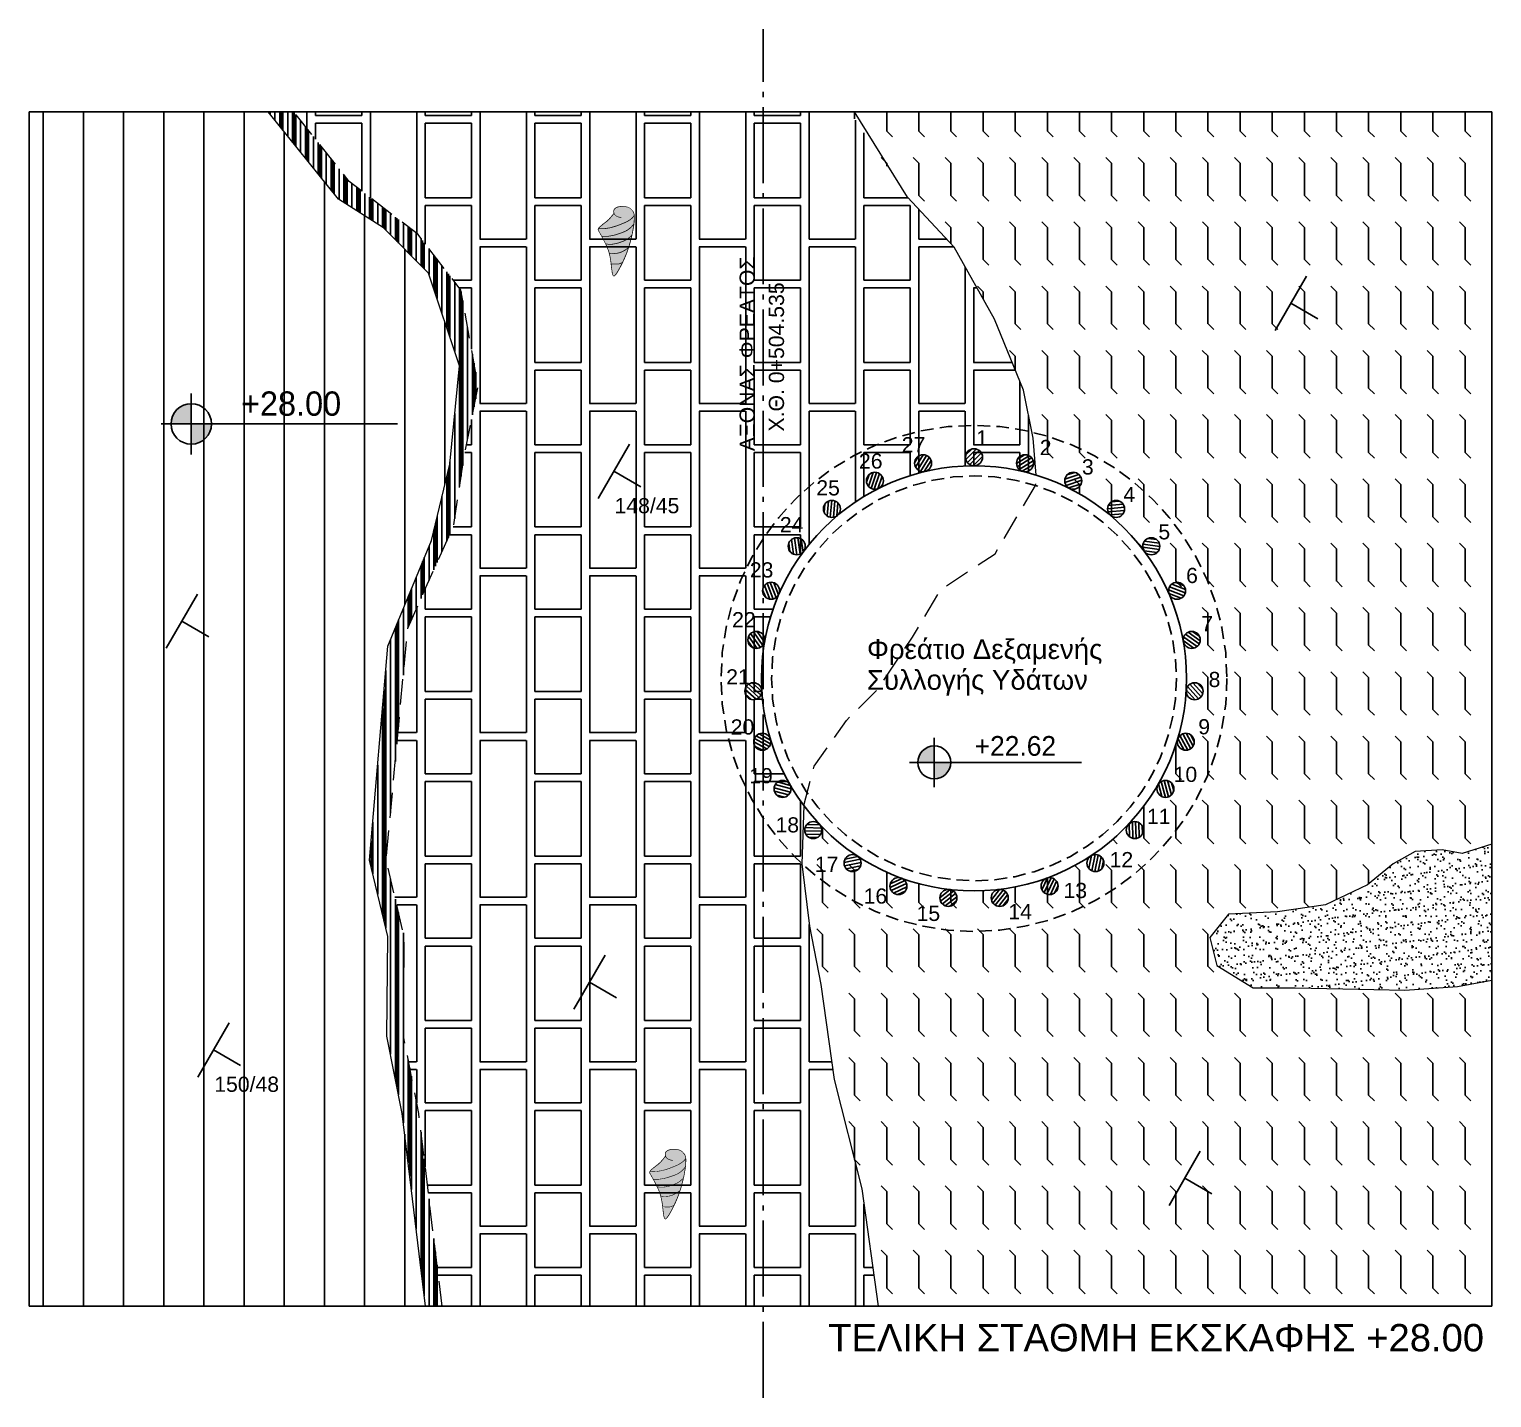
# Model space of a CAD drawing. Header units: millimetres. Extents: x 167 to 1023, y -2 to 136.
# Drawn here: x 900.63 to 929.53, y 48.63 to 75.67 of the extents above; entities that cross this region are included whole.
import ezdxf
from ezdxf.enums import TextEntityAlignment as Align

# ---------------------------------------------------------------- set-up
doc = ezdxf.new("R2010")
doc.units = ezdxf.units.MM
doc.linetypes.add('AXIS100', pattern=[1.9, 1.5, -0.2, 0, -0.2])
doc.linetypes.add('DASHED', pattern=[0.75, 0.5, -0.25])
for name, color, linetype in [('A-LEVELS', 6, 'Continuous'), ('AXIS', 7, 'AXIS100'), ('CW403-Text 0.30 Height', 2, 'Continuous'), ('OTM Line 0.11', 11, 'Continuous'), ('OTM Line 0.35', 3, 'Continuous'), ('OTM Line 0.50', 6, 'Continuous'), ('OTM Line Dashed 0.15', 1, 'DASHED'), ('OTM Line Rock 0.50', 6, 'ROCKIN'), ('OTM Text 0.25', 3, 'Continuous')]:
    doc.layers.add(name, color=color, linetype=linetype)
doc.layers.add('contacts', color=2, linetype='Continuous', lineweight=20)
doc.styles.add('ARIAL_GREEK', font='ARIAL.TTF')
doc.styles.add('GRN', font='omete.shx')
doc.linetypes.add('ROCKIN', pattern='A,0.0001,-0.2,[131,ltypeshp.shx,S=0.2,R=180,X=0.2,Y=0],-0.2,1,-0.1,[131,ltypeshp.shx,S=0.1,R=180,X=0.1,Y=0],-0.1,0.5,-0.05,[131,ltypeshp.shx,S=0.05,R=180,X=0.05,Y=0],-0.05,0.5', length=2.7001)

# ---------------------------------------------------------------- blocks, each defined once
blk = doc.blocks.new('GASTEROPOD')
at = {"color": 7, "ltscale": 0.1, "const_width": 0.01}
for points in [[(1008.433, 118.599), (1008.384, 118.536), (1008.334, 118.481), (1008.288, 118.437), (1008.227, 118.392), (1008.185, 118.357), (1008.148, 118.327), (1008.126, 118.296), (1008.119, 118.281), (1008.121, 118.267), (1008.128, 118.252), (1008.176, 118.166), (1008.221, 118.087), (1008.255, 118.018), (1008.297, 117.93), (1008.313, 117.885), (1008.331, 117.836), (1008.342, 117.792), (1008.348, 117.764), (1008.355, 117.734), (1008.36, 117.707), (1008.366, 117.676), (1008.37, 117.642), (1008.374, 117.61), (1008.377, 117.578), (1008.383, 117.533), (1008.387, 117.496), (1008.393, 117.458), (1008.398, 117.416), (1008.404, 117.394), (1008.409, 117.378), (1008.415, 117.367), (1008.421, 117.361), (1008.425, 117.358), (1008.429, 117.357), (1008.433, 117.358), (1008.438, 117.36), (1008.445, 117.365), (1008.456, 117.377), (1008.482, 117.408), (1008.498, 117.432), (1008.507, 117.448), (1008.518, 117.467), (1008.548, 117.521), (1008.579, 117.578), (1008.626, 117.677), (1008.672, 117.784), (1008.699, 117.856), (1008.719, 117.917), (1008.733, 117.956), (1008.747, 118.008), (1008.76, 118.057), (1008.771, 118.098), (1008.784, 118.153), (1008.797, 118.21), (1008.804, 118.249), (1008.811, 118.29), (1008.818, 118.328), (1008.825, 118.374), (1008.831, 118.42), (1008.832, 118.459), (1008.834, 118.502), (1008.834, 118.538), (1008.832, 118.569), (1008.825, 118.595), (1008.817, 118.617), (1008.809, 118.635), (1008.795, 118.653), (1008.781, 118.667), (1008.767, 118.683), (1008.748, 118.699), (1008.726, 118.711), (1008.706, 118.719), (1008.673, 118.727), (1008.635, 118.731), (1008.591, 118.734), (1008.566, 118.734), (1008.53, 118.728), (1008.499, 118.719), (1008.467, 118.705), (1008.438, 118.679), (1008.428, 118.65), (1008.428, 118.622), (1008.434, 118.595), (1008.446, 118.573), (1008.464, 118.556), (1008.485, 118.54), (1008.507, 118.53), (1008.532, 118.522), (1008.552, 118.518), (1008.577, 118.514)], [(1008.829, 118.551), (1008.806, 118.519), (1008.777, 118.492), (1008.749, 118.469), (1008.712, 118.446), (1008.672, 118.425), (1008.635, 118.409), (1008.607, 118.397), (1008.573, 118.383), (1008.544, 118.372), (1008.512, 118.359), (1008.482, 118.348), (1008.451, 118.339), (1008.42, 118.329), (1008.387, 118.32), (1008.347, 118.31), (1008.308, 118.304), (1008.263, 118.297), (1008.234, 118.295), (1008.2, 118.293), (1008.164, 118.293), (1008.126, 118.297)], [(1008.192, 118.141), (1008.223, 118.14), (1008.256, 118.14), (1008.281, 118.141), (1008.3, 118.143), (1008.322, 118.145), (1008.341, 118.148), (1008.361, 118.151), (1008.385, 118.155), (1008.411, 118.161), (1008.438, 118.167), (1008.469, 118.175), (1008.492, 118.183), (1008.526, 118.194), (1008.562, 118.206), (1008.603, 118.22), (1008.631, 118.232), (1008.66, 118.244), (1008.68, 118.255), (1008.699, 118.267), (1008.72, 118.282), (1008.739, 118.296), (1008.761, 118.315), (1008.78, 118.332), (1008.795, 118.35), (1008.81, 118.368), (1008.83, 118.394)], [(1008.269, 117.993), (1008.295, 117.99), (1008.321, 117.986), (1008.339, 117.985), (1008.357, 117.985), (1008.376, 117.985), (1008.397, 117.986), (1008.418, 117.99), (1008.451, 117.996), (1008.473, 118), (1008.495, 118.006), (1008.519, 118.012), (1008.542, 118.019), (1008.569, 118.029), (1008.589, 118.037), (1008.614, 118.046), (1008.639, 118.057), (1008.662, 118.068), (1008.686, 118.082), (1008.716, 118.102), (1008.743, 118.125), (1008.76, 118.14), (1008.773, 118.151), (1008.786, 118.165)], [(1008.339, 117.811), (1008.367, 117.806), (1008.389, 117.803), (1008.412, 117.802), (1008.438, 117.803), (1008.462, 117.805), (1008.481, 117.807), (1008.501, 117.81), (1008.522, 117.814), (1008.545, 117.82), (1008.564, 117.827), (1008.583, 117.835), (1008.605, 117.846), (1008.626, 117.857), (1008.647, 117.868), (1008.669, 117.883), (1008.687, 117.894), (1008.701, 117.904), (1008.719, 117.917)], [(1008.379, 117.599), (1008.406, 117.597), (1008.436, 117.595), (1008.46, 117.595), (1008.493, 117.595), (1008.516, 117.596), (1008.534, 117.599), (1008.549, 117.605), (1008.563, 117.611), (1008.582, 117.618), (1008.602, 117.626)]]:
    blk.add_lwpolyline(points, dxfattribs=at)

msp = doc.modelspace()

# ---------------------------------------------------------------- hatches: boundary and pattern name
at = {"ltscale": 0.1}
for points in [[(912.184, 72.039), (912.135, 71.976), (912.085, 71.92), (912.039, 71.877), (911.978, 71.832), (911.936, 71.796), (911.899, 71.766), (911.876, 71.736), (911.87, 71.721), (911.872, 71.707), (911.879, 71.692), (911.927, 71.606), (911.972, 71.527), (912.005, 71.458), (912.048, 71.369), (912.064, 71.325), (912.081, 71.276), (912.093, 71.232), (912.099, 71.204), (912.106, 71.173), (912.111, 71.146), (912.117, 71.116), (912.121, 71.082), (912.125, 71.05), (912.128, 71.018), (912.134, 70.973), (912.138, 70.936), (912.144, 70.898), (912.149, 70.856), (912.155, 70.833), (912.16, 70.818), (912.166, 70.807), (912.172, 70.801), (912.176, 70.798), (912.18, 70.797), (912.184, 70.797), (912.189, 70.8), (912.196, 70.805), (912.207, 70.816), (912.233, 70.848), (912.249, 70.871), (912.258, 70.888), (912.269, 70.906), (912.299, 70.96), (912.329, 71.018), (912.376, 71.116), (912.423, 71.224), (912.45, 71.296), (912.47, 71.357), (912.484, 71.396), (912.498, 71.448), (912.511, 71.497), (912.522, 71.538), (912.535, 71.593), (912.548, 71.649), (912.555, 71.688), (912.562, 71.73), (912.569, 71.768), (912.576, 71.814), (912.582, 71.86), (912.583, 71.898), (912.585, 71.942), (912.585, 71.977), (912.583, 72.008), (912.576, 72.034), (912.568, 72.057), (912.56, 72.074), (912.546, 72.093), (912.532, 72.106), (912.518, 72.122), (912.499, 72.138), (912.476, 72.15), (912.457, 72.158), (912.424, 72.167), (912.386, 72.171), (912.342, 72.173), (912.317, 72.173), (912.281, 72.168), (912.25, 72.159), (912.218, 72.144), (912.189, 72.118), (912.179, 72.089), (912.179, 72.061)], [(913.202, 53.409), (913.154, 53.346), (913.104, 53.291), (913.057, 53.247), (912.997, 53.202), (912.954, 53.167), (912.918, 53.137), (912.895, 53.106), (912.889, 53.091), (912.891, 53.077), (912.897, 53.062), (912.946, 52.976), (912.991, 52.897), (913.024, 52.828), (913.067, 52.74), (913.083, 52.695), (913.1, 52.646), (913.112, 52.602), (913.118, 52.574), (913.125, 52.544), (913.129, 52.517), (913.135, 52.486), (913.139, 52.452), (913.143, 52.42), (913.147, 52.388), (913.152, 52.343), (913.157, 52.306), (913.162, 52.268), (913.167, 52.226), (913.174, 52.203), (913.179, 52.188), (913.185, 52.177), (913.19, 52.171), (913.195, 52.168), (913.199, 52.167), (913.202, 52.168), (913.208, 52.17), (913.215, 52.175), (913.225, 52.186), (913.251, 52.218), (913.267, 52.242), (913.277, 52.258), (913.287, 52.276), (913.318, 52.331), (913.348, 52.388), (913.395, 52.487), (913.441, 52.594), (913.469, 52.666), (913.488, 52.727), (913.502, 52.766), (913.517, 52.818), (913.53, 52.867), (913.54, 52.908), (913.553, 52.963), (913.567, 53.02), (913.574, 53.059), (913.581, 53.1), (913.588, 53.138), (913.595, 53.184), (913.601, 53.23), (913.601, 53.269), (913.604, 53.312), (913.604, 53.348), (913.602, 53.379), (913.595, 53.405), (913.587, 53.427), (913.578, 53.445), (913.564, 53.463), (913.551, 53.477), (913.536, 53.492), (913.517, 53.509), (913.495, 53.521), (913.475, 53.529), (913.442, 53.537), (913.404, 53.541), (913.361, 53.544), (913.336, 53.544), (913.3, 53.538), (913.269, 53.529), (913.237, 53.515), (913.208, 53.489), (913.198, 53.46), (913.198, 53.432)]]:
    msp.add_hatch(color=253, dxfattribs=at).paths.add_polyline_path(points)
at = {"layer": 'A-LEVELS'}
h = msp.add_hatch(color=7, dxfattribs=at)
h.paths.add_polyline_path([(903.831, 68.273, 0.414214), (903.431, 67.873), (903.831, 67.873)])
h.paths.add_polyline_path([(904.231, 67.873), (903.831, 67.873), (903.831, 67.473, 0.414214)])
h = msp.add_hatch(color=7, dxfattribs=at)
h.paths.add_polyline_path([(918.516, 61.511, 0.414214), (918.191, 61.186), (918.516, 61.186)])
h.paths.add_polyline_path([(918.841, 61.186), (918.516, 61.186), (918.516, 60.861, 0.414214)])
at = {"layer": 'CW403-Text 0.30 Height', "ltscale": 0.1}
h = msp.add_hatch(dxfattribs=at)
h.set_pattern_fill('AR-SAND', color=32, scale=0.005, style=0)
h.set_pattern_definition([(37.5, (50.39037, -135.48157), (-0.008000156, 0.24470662), [0, -0.19304, 0, -0.2159, 0, -0.206375]), (7.5, (50.39037, -135.48157), (0.22476164, 0.35841255), [0, -0.10414, 0, -0.17399, 0, -0.066675]), (327.5, (50.23416, -135.48157), (0.395496185, 0.00071859), [0, -0.0635, 0, -0.2286, 0, -0.29845]), (317.5, (50.23416, -135.48157), (0.38177823, 0.11146466), [0, -0.03175, 0, -0.14986, 0, -0.17145])])
h.paths.add_polyline_path([(929.533, 59.573), (928.947, 59.386), (928.554, 59.456), (928.018, 59.425), (927.584, 59.179), (927.076, 58.764), (926.245, 58.371), (925.299, 58.233), (924.329, 58.187), (923.96, 57.726), (924.098, 57.172), (924.817, 56.729), (925.645, 56.734), (926.592, 56.711), (927.815, 56.688), (928.854, 56.757), (929.533, 56.885)])
at = {"layer": 'OTM Line 0.11', "ltscale": 0.1, "true_color": 0xe0c2a3}
h = msp.add_hatch(dxfattribs=at)
h.set_pattern_fill('ANSI31', color=9, scale=0.25, angle=45, style=0)
edge = h.paths.add_edge_path()
edge.add_line((900.629, 50.442), (908.461, 50.441))
edge.add_line((908.461, 50.441), (908.001, 54.248))
edge.add_line((908.001, 54.248), (907.699, 55.775))
edge.add_line((907.699, 55.775), (907.713, 57.745))
edge.add_line((907.713, 57.745), (907.356, 59.253))
edge.add_line((907.356, 59.253), (907.715, 63.483))
edge.add_line((907.715, 63.483), (908.576, 65.572))
edge.add_line((908.576, 65.572), (908.939, 67.076))
edge.add_line((908.939, 67.076), (909.133, 69.022))
edge.add_line((909.133, 69.022), (908.521, 70.856))
edge.add_line((908.521, 70.856), (907.631, 71.745))
edge.add_line((907.631, 71.745), (906.742, 72.315))
edge.add_line((906.742, 72.315), (905.349, 74.041))
edge.add_line((905.349, 74.041), (900.629, 74.041))
edge.add_line((900.629, 74.041), (900.629, 50.441))
at = {"layer": 'OTM Line 0.11', "linetype": 'DASHED', "ltscale": 0.1}
h = msp.add_hatch(dxfattribs=at)
h.set_pattern_fill('PLASTI', color=250, scale=0.04, angle=90, style=0)
h.set_pattern_definition([(90, (-362.83408, 7e-15), (-0.254, 2e-17), []), (90, (-362.86583, 7e-15), (-0.254, 2e-17), []), (90, (-362.89758, 7e-15), (-0.254, 2e-17), []), (90, (-362.99283, 7e-15), (-0.254, 2e-17), [])])
h.paths.add_polyline_path([(908.461, 50.442), (908.001, 54.248), (907.699, 55.775), (907.713, 57.745), (907.356, 59.253), (907.715, 63.483), (908.576, 65.572), (908.939, 67.077), (909.133, 69.022), (908.521, 70.856), (907.631, 71.746), (906.742, 72.316), (905.349, 74.042), (905.855, 74.042), (906.955, 72.665), (908.307, 71.621), (909.16, 70.52), (909.502, 68.621), (909.229, 67.258), (909.018, 65.865), (908.11, 63.841), (907.683, 59.253), (908.04, 57.745), (908.026, 55.775), (908.328, 54.248), (908.788, 50.442)])
at = {"layer": 'OTM Line 0.11', "ltscale": 0.1, "true_color": 0x88c0d8}
h = msp.add_hatch(dxfattribs=at)
h.set_pattern_fill('AR-BRELM', color=133, scale=0.016, angle=90, style=0)
h.set_pattern_definition([(90, (0, 0), (-2.167744, 1e-16), [3.0988, -0.1524]), (90, (-0.9144, 6e-17), (-2.167744, 1e-16), [3.0988, -0.1524]), (90, (-1.0839, 0.8128), (-2.167744, 1e-16), [1.4732, -0.1524]), (90, (-1.9983, 0.8128), (-2.167744, 1e-16), [1.4732, -0.1524]), (180, (0, 0), (-4e-16, -3.2512), [0.9144, -1.2533376]), (180, (-9e-18, -0.1524), (-4e-16, -3.2512), [0.9144, -1.2533376]), (180, (-1.0839, 0.8128), (-2e-16, -1.6256), [0.9144, -1.2533376]), (180, (-1.0839, 0.6604), (-2e-16, -1.6256), [0.9144, -1.2533376])])
edge = h.paths.add_edge_path()
edge.add_line((915.937, 60.333), (915.897, 59.185))
edge.add_line((915.897, 59.185), (916.047, 57.949))
edge.add_line((916.047, 57.949), (916.277, 56.796))
edge.add_line((916.277, 56.796), (916.537, 54.923))
edge.add_line((916.537, 54.923), (917.085, 52.761))
edge.add_line((917.085, 52.761), (917.405, 50.441))
edge.add_line((917.405, 50.441), (908.788, 50.442))
edge.add_line((908.788, 50.442), (908.328, 54.248))
edge.add_line((908.328, 54.248), (908.026, 55.775))
edge.add_line((908.026, 55.775), (908.04, 57.745))
edge.add_line((908.04, 57.745), (907.683, 59.253))
edge.add_line((907.683, 59.253), (908.11, 63.841))
edge.add_line((908.11, 63.841), (909.018, 65.865))
edge.add_line((909.018, 65.865), (909.229, 67.258))
edge.add_line((909.229, 67.258), (909.502, 68.621))
edge.add_line((909.502, 68.621), (909.16, 70.52))
edge.add_line((909.16, 70.52), (908.307, 71.621))
edge.add_line((908.307, 71.621), (906.955, 72.665))
edge.add_line((906.955, 72.665), (905.855, 74.042))
edge.add_line((905.855, 74.042), (916.847, 74.042))
edge.add_line((916.847, 74.042), (917.988, 72.355))
edge.add_line((917.988, 72.355), (918.906, 71.367))
edge.add_line((918.906, 71.367), (919.704, 69.943))
edge.add_line((919.704, 69.943), (920.279, 68.539))
edge.add_line((920.279, 68.539), (920.468, 67.59))
edge.add_line((920.468, 67.59), (920.528, 66.864))
edge.add_arc((919.301, 62.847), 4.2, 73.0208, 216.7634)
at = {"layer": 'OTM Line 0.35'}
h = msp.add_hatch(dxfattribs=at)
h.set_pattern_fill('LINE', color=253, scale=0.02, angle=225, style=0)
h.set_pattern_definition([(225, (1298.73944, 122.85421), (0.044901281, -0.044901281), [])])
edge = h.paths.add_edge_path()
edge.add_arc((919.301, 67.216), 0.168, 180, 540)
h = msp.add_hatch(dxfattribs=at)
h.set_pattern_fill('LINE', color=253, scale=0.02, angle=238.3333, style=0)
h.set_pattern_definition([(238.333333, (1274.67307, 208.741134), (0.054045909, -0.033336013), [])])
edge = h.paths.add_edge_path()
edge.add_arc((918.294, 67.098), 0.168, 193.3333, 553.3333)
h = msp.add_hatch(dxfattribs=at)
h.set_pattern_fill('LINE', color=253, scale=0.02, angle=211.6667, style=0)
h.set_pattern_definition([(211.666667, (1302.3502, 33.73229), (0.033336013, -0.054045909), [])])
edge = h.paths.add_edge_path()
edge.add_arc((920.309, 67.098), 0.168, 166.6667, 526.6667)
h = msp.add_hatch(dxfattribs=at)
h.set_pattern_fill('LINE', color=253, scale=0.02, angle=251.6667, style=0)
h.set_pattern_definition([(251.666667, (1231.44853, 286.76288), (0.060276908, -0.019973592), [])])
edge = h.paths.add_edge_path()
edge.add_arc((917.341, 66.751), 0.168, 206.6667, 566.6667)
h = msp.add_hatch(dxfattribs=at)
h.set_pattern_fill('LINE', color=253, scale=0.02, angle=198.3333, style=0)
h.set_pattern_definition([(198.333333, (1285.31071, -53.820035), (0.019973592, -0.060276908), [])])
edge = h.paths.add_edge_path()
edge.add_arc((921.262, 66.751), 0.168, 153.3333, 513.3333)
h = msp.add_hatch(dxfattribs=at)
h.set_pattern_fill('LINE', color=253, scale=0.02, angle=185, style=0)
h.set_pattern_definition([(185, (1248.53956, -135.0828), (0.00553439, -0.063258363), [])])
edge = h.paths.add_edge_path()
edge.add_arc((922.109, 66.194), 0.168, 140, 500)
h = msp.add_hatch(dxfattribs=at)
h.set_pattern_fill('LINE', color=253, scale=0.02, angle=171.6667, style=0)
h.set_pattern_definition([(171.666667, (1194.0191, -205.6751), (-0.009203173, -0.062829544), [])])
edge = h.paths.add_edge_path()
edge.add_arc((922.805, 65.456), 0.168, 126.6667, 486.6667)
h = msp.add_hatch(dxfattribs=at)
h.set_pattern_fill('LINE', color=253, scale=0.02, angle=291.6667, style=0)
h.set_pattern_definition([(291.666667, (1014.489775, 435.020847), (0.059013568, 0.02344459), [])])
edge = h.paths.add_edge_path()
edge.add_arc((915.29, 64.577), 0.168, 246.6667, 606.6667)
h = msp.add_hatch(dxfattribs=at)
h.set_pattern_fill('LINE', color=253, scale=0.02, angle=158.3333, style=0)
h.set_pattern_definition([(158.333333, (1124.68854, -261.7913), (-0.02344459, -0.059013568), [])])
edge = h.paths.add_edge_path()
edge.add_arc((923.313, 64.577), 0.168, 113.3333, 473.3333)
h = msp.add_hatch(dxfattribs=at)
h.set_pattern_fill('LINE', color=253, scale=0.02, angle=305, style=0)
h.set_pattern_definition([(305, (926.094816, 446.9408), (0.052016155, 0.036422104), [])])
edge = h.paths.add_edge_path()
edge.add_arc((914.999, 63.606), 0.168, 260, 620)
h = msp.add_hatch(dxfattribs=at)
h.set_pattern_fill('LINE', color=253, scale=0.02, angle=145, style=0)
h.set_pattern_definition([(145, (1044.28551, -300.40615), (-0.036422104, -0.052016155), [])])
edge = h.paths.add_edge_path()
edge.add_arc((923.603, 63.606), 0.168, 100, 460)
h = msp.add_hatch(dxfattribs=at)
h.set_pattern_fill('LINE', color=253, scale=0.02, angle=-41.6667, style=0)
h.set_pattern_definition([(318.333333, (837.333625, 438.154164), (0.042214537, 0.047436092), [])])
edge = h.paths.add_edge_path()
edge.add_arc((914.94, 62.593), 0.168, -86.6667, 273.3333)
h = msp.add_hatch(dxfattribs=at)
h.set_pattern_fill('LINE', color=253, scale=0.02, angle=131.6667, style=0)
h.set_pattern_definition([(131.666667, (957.144557, -319.437917), (-0.047436092, -0.042214537), [])])
edge = h.paths.add_edge_path()
edge.add_arc((923.662, 62.593), 0.168, 86.6667, 446.6667)
h = msp.add_hatch(dxfattribs=at)
h.set_pattern_fill('LINE', color=253, scale=0.02, angle=-28.3333, style=0)
h.set_pattern_definition([(331.666667, (752.99134, 409.134636), (0.030137123, 0.055892788), [])])
edge = h.paths.add_edge_path()
edge.add_arc((915.117, 61.594), 0.168, -73.3333, 286.6667)
h = msp.add_hatch(dxfattribs=at)
h.set_pattern_fill('LINE', color=253, scale=0.02, angle=118.3333, style=0)
h.set_pattern_definition([(118.333333, (867.96347, -317.86059), (-0.055892788, -0.030137123), [])])
edge = h.paths.add_edge_path()
edge.add_arc((923.486, 61.594), 0.168, 73.3333, 433.3333)
h = msp.add_hatch(dxfattribs=at)
h.set_pattern_fill('LINE', color=253, scale=0.02, angle=-15, style=0)
h.set_pattern_definition([(345, (677.61488, 361.446663), (0.016435009, 0.06133629), [])])
edge = h.paths.add_edge_path()
edge.add_arc((915.518, 60.663), 0.168, -60, 300)
h = msp.add_hatch(dxfattribs=at)
h.set_pattern_fill('LINE', color=253, scale=0.02, angle=105, style=0)
h.set_pattern_definition([(105, (781.55003, -295.75921), (-0.06133629, -0.016435009), [])])
edge = h.paths.add_edge_path()
edge.add_arc((923.085, 60.663), 0.168, 60, 420)
h = msp.add_hatch(dxfattribs=at)
h.set_pattern_fill('LINE', color=253, scale=0.02, angle=-1.6667, style=0)
h.set_pattern_definition([(358.333333, (615.2678, 297.66112), (0.00184688, 0.063473136), [])])
edge = h.paths.add_edge_path()
edge.add_arc((916.124, 59.849), 0.168, -46.6667, 313.3333)
h = msp.add_hatch(dxfattribs=at)
h.set_pattern_fill('LINE', color=253, scale=0.02, angle=91.6667, style=0)
h.set_pattern_definition([(91.666667, (702.5628, -254.325266), (-0.063473136, -0.00184688), [])])
edge = h.paths.add_edge_path()
edge.add_arc((922.479, 59.849), 0.168, 46.6667, 406.6667)
h = msp.add_hatch(dxfattribs=at)
h.set_pattern_fill('LINE', color=253, scale=0.02, angle=11.6667, style=0)
h.set_pattern_definition([(11.666667, (569.311254, 221.216694), (-0.012840816, 0.06218813), [])])
edge = h.paths.add_edge_path()
edge.add_arc((916.901, 59.197), 0.168, -33.3333, 326.6667)
h = msp.add_hatch(dxfattribs=at)
h.set_pattern_fill('LINE', color=253, scale=0.02, angle=78.3333, style=0)
h.set_pattern_definition([(78.333333, (635.26001, -195.79247), (-0.06218813, 0.012840816), [])])
edge = h.paths.add_edge_path()
edge.add_arc((921.702, 59.197), 0.168, 33.3333, 393.3333)
h = msp.add_hatch(dxfattribs=at)
h.set_pattern_fill('LINE', color=253, scale=0.02, angle=25, style=0)
h.set_pattern_definition([(25, (542.22277, 136.23453), (-0.02683626, 0.057550544), [])])
edge = h.paths.add_edge_path()
edge.add_arc((917.807, 58.742), 0.168, -20, 340)
h = msp.add_hatch(dxfattribs=at)
h.set_pattern_fill('LINE', color=253, scale=0.02, angle=38.3333, style=0)
h.set_pattern_definition([(38.333333, (535.462696, 47.29604), (-0.039384954, 0.049810395), [])])
edge = h.paths.add_edge_path()
edge.add_arc((918.794, 58.508), 0.168, -6.6667, 353.3333)
h = msp.add_hatch(dxfattribs=at)
h.set_pattern_fill('LINE', color=253, scale=0.02, angle=51.6667, style=0)
h.set_pattern_definition([(51.666667, (549.39547, -40.804085), (-0.049810395, 0.039384954), [])])
edge = h.paths.add_edge_path()
edge.add_arc((919.809, 58.508), 0.168, 6.6667, 366.6667)
h = msp.add_hatch(dxfattribs=at)
h.set_pattern_fill('LINE', color=253, scale=0.02, angle=65, style=0)
h.set_pattern_definition([(65, (583.26997, -123.31634), (-0.057550544, 0.02683626), [])])
edge = h.paths.add_edge_path()
edge.add_arc((920.796, 58.742), 0.168, 20, 380)
at = {"layer": 'OTM Line 0.50', "ltscale": 0.1, "true_color": 0xdac890}
h = msp.add_hatch(dxfattribs=at)
h.set_pattern_fill('FLEX', color=31, scale=0.1, angle=90, style=0)
h.set_pattern_definition([(90, (0, 0), (-0.635, 4e-17), [0.635, -0.635]), (135, (4e-17, 0.635), (-0.63500027, 8e-17), [0.15875, -0.580526, 0.15875, -0.898026])])
edge = h.paths.add_edge_path()
edge.add_line((929.533, 74.041), (929.533, 59.573))
edge.add_line((929.533, 59.573), (928.947, 59.386))
edge.add_line((928.947, 59.386), (928.554, 59.456))
edge.add_line((928.554, 59.456), (928.018, 59.425))
edge.add_line((928.018, 59.425), (927.584, 59.179))
edge.add_line((927.584, 59.179), (927.076, 58.764))
edge.add_line((927.076, 58.764), (926.245, 58.371))
edge.add_line((926.245, 58.371), (925.299, 58.233))
edge.add_line((925.299, 58.233), (924.329, 58.187))
edge.add_line((924.329, 58.187), (923.96, 57.726))
edge.add_line((923.96, 57.726), (924.098, 57.172))
edge.add_line((924.098, 57.172), (924.817, 56.729))
edge.add_line((924.817, 56.729), (925.645, 56.734))
edge.add_line((925.645, 56.734), (926.592, 56.711))
edge.add_line((926.592, 56.711), (927.815, 56.688))
edge.add_line((927.815, 56.688), (928.854, 56.757))
edge.add_line((928.854, 56.757), (929.533, 56.885))
edge.add_line((929.533, 56.885), (929.533, 50.441))
edge.add_line((929.533, 50.441), (917.405, 50.441))
edge.add_line((917.405, 50.441), (917.085, 52.761))
edge.add_line((917.085, 52.761), (916.537, 54.923))
edge.add_line((916.537, 54.923), (916.277, 56.796))
edge.add_line((916.277, 56.796), (916.047, 57.949))
edge.add_line((916.047, 57.949), (915.897, 59.185))
edge.add_line((915.897, 59.185), (915.937, 60.333))
edge.add_arc((919.301, 62.847), 4.2, 216.7634, 433.0208)
edge.add_line((920.528, 66.864), (920.468, 67.59))
edge.add_line((920.468, 67.59), (920.279, 68.539))
edge.add_line((920.279, 68.539), (919.704, 69.943))
edge.add_line((919.704, 69.943), (918.906, 71.367))
edge.add_line((918.906, 71.367), (917.988, 72.355))
edge.add_line((917.988, 72.355), (916.847, 74.042))
edge.add_line((916.847, 74.042), (929.533, 74.042))

# ---------------------------------------------------------------- linework, layer by layer
at = {"color": 7, "ltscale": 0.1, "const_width": 0.01}
for points in [[(912.184, 72.039), (912.135, 71.976), (912.085, 71.92), (912.039, 71.877), (911.978, 71.832), (911.936, 71.796), (911.899, 71.766), (911.876, 71.736), (911.87, 71.721), (911.872, 71.707), (911.879, 71.692), (911.927, 71.606), (911.972, 71.527), (912.005, 71.458), (912.048, 71.369), (912.064, 71.325), (912.081, 71.276), (912.093, 71.232), (912.099, 71.204), (912.106, 71.173), (912.111, 71.146), (912.117, 71.116), (912.121, 71.082), (912.125, 71.05), (912.128, 71.018), (912.134, 70.973), (912.138, 70.936), (912.144, 70.898), (912.149, 70.856), (912.155, 70.833), (912.16, 70.818), (912.166, 70.807), (912.172, 70.801), (912.176, 70.798), (912.18, 70.797), (912.184, 70.797), (912.189, 70.8), (912.196, 70.805), (912.207, 70.816), (912.233, 70.848), (912.249, 70.871), (912.258, 70.888), (912.269, 70.906), (912.299, 70.96), (912.329, 71.018), (912.376, 71.116), (912.423, 71.224), (912.45, 71.296), (912.47, 71.357), (912.484, 71.396), (912.498, 71.448), (912.511, 71.497), (912.522, 71.538), (912.535, 71.593), (912.548, 71.649), (912.555, 71.688), (912.562, 71.73), (912.569, 71.768), (912.576, 71.814), (912.582, 71.86), (912.583, 71.898), (912.585, 71.942), (912.585, 71.977), (912.583, 72.008), (912.576, 72.034), (912.568, 72.057), (912.56, 72.074), (912.546, 72.093), (912.532, 72.106), (912.518, 72.122), (912.499, 72.138), (912.476, 72.15), (912.457, 72.158), (912.424, 72.167), (912.386, 72.171), (912.342, 72.173), (912.317, 72.173), (912.281, 72.168), (912.25, 72.159), (912.218, 72.144), (912.189, 72.118), (912.179, 72.089), (912.179, 72.061), (912.185, 72.035), (912.197, 72.013), (912.215, 71.995), (912.236, 71.979), (912.258, 71.969), (912.283, 71.962), (912.302, 71.958), (912.328, 71.954)], [(912.184, 72.039), (912.135, 71.976), (912.085, 71.92), (912.039, 71.877), (911.978, 71.832), (911.936, 71.796), (911.899, 71.766), (911.876, 71.736), (911.87, 71.721), (911.872, 71.707), (911.879, 71.692), (911.927, 71.606), (911.972, 71.527), (912.005, 71.458), (912.048, 71.369), (912.064, 71.325), (912.081, 71.276), (912.093, 71.232), (912.099, 71.204), (912.106, 71.173), (912.111, 71.146), (912.117, 71.116), (912.121, 71.082), (912.125, 71.05), (912.128, 71.018), (912.134, 70.973), (912.138, 70.936), (912.144, 70.898), (912.149, 70.856), (912.155, 70.833), (912.16, 70.818), (912.166, 70.807), (912.172, 70.801), (912.176, 70.798), (912.18, 70.797), (912.184, 70.797), (912.189, 70.8), (912.196, 70.805), (912.207, 70.816), (912.233, 70.848), (912.249, 70.871), (912.258, 70.888), (912.269, 70.906), (912.299, 70.96), (912.329, 71.018), (912.376, 71.116), (912.423, 71.224), (912.45, 71.296), (912.47, 71.357), (912.484, 71.396), (912.498, 71.448), (912.511, 71.497), (912.522, 71.538), (912.535, 71.593), (912.548, 71.649), (912.555, 71.688), (912.562, 71.73), (912.569, 71.768), (912.576, 71.814), (912.582, 71.86), (912.583, 71.898), (912.585, 71.942), (912.585, 71.977), (912.583, 72.008), (912.576, 72.034), (912.568, 72.057), (912.56, 72.074), (912.546, 72.093), (912.532, 72.106), (912.518, 72.122), (912.499, 72.138), (912.476, 72.15), (912.457, 72.158), (912.424, 72.167), (912.386, 72.171), (912.342, 72.173), (912.317, 72.173), (912.281, 72.168), (912.25, 72.159), (912.218, 72.144), (912.189, 72.118), (912.179, 72.089), (912.179, 72.061), (912.184, 72.039)], [(912.58, 71.991), (912.557, 71.959), (912.528, 71.931), (912.5, 71.908), (912.462, 71.886), (912.423, 71.864), (912.386, 71.849), (912.358, 71.837), (912.324, 71.823), (912.295, 71.811), (912.263, 71.798), (912.233, 71.788), (912.202, 71.779), (912.17, 71.769), (912.137, 71.76), (912.098, 71.75), (912.059, 71.744), (912.014, 71.737), (911.985, 71.735), (911.951, 71.733), (911.915, 71.733), (911.877, 71.736)], [(911.943, 71.581), (911.974, 71.579), (912.007, 71.579), (912.032, 71.581), (912.051, 71.582), (912.073, 71.585), (912.092, 71.587), (912.112, 71.59), (912.136, 71.595), (912.162, 71.6), (912.189, 71.606), (912.22, 71.614), (912.243, 71.623), (912.276, 71.633), (912.313, 71.645), (912.353, 71.659), (912.382, 71.672), (912.411, 71.684), (912.43, 71.695), (912.45, 71.707), (912.471, 71.722), (912.49, 71.736), (912.512, 71.755), (912.531, 71.772), (912.546, 71.79), (912.561, 71.807), (912.581, 71.834)], [(912.02, 71.432), (912.046, 71.429), (912.071, 71.426), (912.09, 71.424), (912.108, 71.424), (912.127, 71.425), (912.148, 71.426), (912.169, 71.43), (912.202, 71.435), (912.224, 71.44), (912.246, 71.446), (912.27, 71.451), (912.293, 71.459), (912.32, 71.469), (912.34, 71.476), (912.365, 71.486), (912.39, 71.496), (912.413, 71.508), (912.437, 71.522), (912.467, 71.541), (912.494, 71.564), (912.511, 71.58), (912.524, 71.591), (912.537, 71.605)], [(912.09, 71.251), (912.118, 71.246), (912.14, 71.242), (912.163, 71.241), (912.189, 71.242), (912.213, 71.244), (912.232, 71.246), (912.251, 71.25), (912.273, 71.254), (912.296, 71.26), (912.315, 71.267), (912.334, 71.275), (912.356, 71.286), (912.377, 71.296), (912.398, 71.308), (912.42, 71.322), (912.438, 71.334), (912.452, 71.344), (912.469, 71.356)], [(912.13, 71.039), (912.157, 71.036), (912.187, 71.035), (912.211, 71.034), (912.243, 71.035), (912.267, 71.035), (912.285, 71.038), (912.3, 71.044), (912.314, 71.05), (912.332, 71.057), (912.353, 71.066)], [(913.202, 53.409), (913.154, 53.346), (913.104, 53.291), (913.057, 53.247), (912.997, 53.202), (912.954, 53.167), (912.918, 53.137), (912.895, 53.106), (912.889, 53.091), (912.891, 53.077), (912.897, 53.062), (912.946, 52.976), (912.991, 52.897), (913.024, 52.828), (913.067, 52.74), (913.083, 52.695), (913.1, 52.646), (913.112, 52.602), (913.118, 52.574), (913.125, 52.544), (913.129, 52.517), (913.135, 52.486), (913.139, 52.452), (913.143, 52.42), (913.147, 52.388), (913.152, 52.343), (913.157, 52.306), (913.162, 52.268), (913.167, 52.226), (913.174, 52.203), (913.179, 52.188), (913.185, 52.177), (913.19, 52.171), (913.195, 52.168), (913.199, 52.167), (913.202, 52.168), (913.208, 52.17), (913.215, 52.175), (913.225, 52.186), (913.251, 52.218), (913.267, 52.242), (913.277, 52.258), (913.287, 52.276), (913.318, 52.331), (913.348, 52.388), (913.395, 52.487), (913.441, 52.594), (913.469, 52.666), (913.488, 52.727), (913.502, 52.766), (913.517, 52.818), (913.53, 52.867), (913.54, 52.908), (913.553, 52.963), (913.567, 53.02), (913.574, 53.059), (913.581, 53.1), (913.588, 53.138), (913.595, 53.184), (913.601, 53.23), (913.601, 53.269), (913.604, 53.312), (913.604, 53.348), (913.602, 53.379), (913.595, 53.405), (913.587, 53.427), (913.578, 53.445), (913.564, 53.463), (913.551, 53.477), (913.536, 53.492), (913.517, 53.509), (913.495, 53.521), (913.475, 53.529), (913.442, 53.537), (913.404, 53.541), (913.361, 53.544), (913.336, 53.544), (913.3, 53.538), (913.269, 53.529), (913.237, 53.515), (913.208, 53.489), (913.198, 53.46), (913.198, 53.432), (913.204, 53.405), (913.216, 53.383), (913.233, 53.366), (913.254, 53.35), (913.277, 53.34), (913.302, 53.332), (913.321, 53.328), (913.346, 53.324)], [(913.202, 53.409), (913.154, 53.346), (913.104, 53.291), (913.057, 53.247), (912.997, 53.202), (912.954, 53.167), (912.918, 53.137), (912.895, 53.106), (912.889, 53.091), (912.891, 53.077), (912.897, 53.062), (912.946, 52.976), (912.991, 52.897), (913.024, 52.828), (913.067, 52.74), (913.083, 52.695), (913.1, 52.646), (913.112, 52.602), (913.118, 52.574), (913.125, 52.544), (913.129, 52.517), (913.135, 52.486), (913.139, 52.452), (913.143, 52.42), (913.147, 52.388), (913.152, 52.343), (913.157, 52.306), (913.162, 52.268), (913.167, 52.226), (913.174, 52.203), (913.179, 52.188), (913.185, 52.177), (913.19, 52.171), (913.195, 52.168), (913.199, 52.167), (913.202, 52.168), (913.208, 52.17), (913.215, 52.175), (913.225, 52.186), (913.251, 52.218), (913.267, 52.242), (913.277, 52.258), (913.287, 52.276), (913.318, 52.331), (913.348, 52.388), (913.395, 52.487), (913.441, 52.594), (913.469, 52.666), (913.488, 52.727), (913.502, 52.766), (913.517, 52.818), (913.53, 52.867), (913.54, 52.908), (913.553, 52.963), (913.567, 53.02), (913.574, 53.059), (913.581, 53.1), (913.588, 53.138), (913.595, 53.184), (913.601, 53.23), (913.601, 53.269), (913.604, 53.312), (913.604, 53.348), (913.602, 53.379), (913.595, 53.405), (913.587, 53.427), (913.578, 53.445), (913.564, 53.463), (913.551, 53.477), (913.536, 53.492), (913.517, 53.509), (913.495, 53.521), (913.475, 53.529), (913.442, 53.537), (913.404, 53.541), (913.361, 53.544), (913.336, 53.544), (913.3, 53.538), (913.269, 53.529), (913.237, 53.515), (913.208, 53.489), (913.198, 53.46), (913.198, 53.432), (913.202, 53.409)]]:
    msp.add_lwpolyline(points, dxfattribs=at)
at = {"layer": 'A-LEVELS', "color": 7}
for p, q in [((903.831, 68.473), (903.831, 67.273)), ((903.236, 67.873), (904.436, 67.873)), ((904.231, 67.873), (907.904, 67.873)), ((918.516, 61.673), (918.516, 60.698)), ((918.029, 61.186), (919.004, 61.186)), ((918.841, 61.186), (921.425, 61.186))]:
    msp.add_line(p, q, dxfattribs=at)
for centre, radius in [((903.831, 67.873), 0.4), ((918.516, 61.186), 0.325)]:
    msp.add_circle(centre, radius, dxfattribs=at)
at = {"layer": 'AXIS', "color": 7}
msp.add_line((915.134, 48.633), (915.134, 75.672), dxfattribs=at)
at = {"layer": 'contacts', "flags": 128}
for points in [[(908.461, 50.442), (908.001, 54.248), (907.699, 55.775), (907.713, 57.745), (907.356, 59.253), (907.715, 63.483), (908.576, 65.572), (908.939, 67.077), (909.133, 69.022), (908.521, 70.856), (907.631, 71.746), (906.742, 72.316), (905.349, 74.042)], [(920.528, 66.864), (920.468, 67.59), (920.279, 68.539), (919.704, 69.943), (918.906, 71.367), (917.988, 72.355), (916.939, 74.042)], [(915.937, 60.333), (915.897, 59.185), (916.047, 57.949), (916.277, 56.796), (916.537, 54.923), (917.085, 52.761), (917.405, 50.442)], [(929.533, 59.573), (928.947, 59.386), (928.554, 59.456), (928.018, 59.425), (927.584, 59.179), (927.076, 58.764), (926.245, 58.371), (925.299, 58.233), (924.329, 58.187), (923.96, 57.726), (924.098, 57.172), (924.817, 56.729), (925.645, 56.734), (926.592, 56.711), (927.815, 56.688), (928.854, 56.757), (929.533, 56.885)]]:
    msp.add_lwpolyline(points, dxfattribs=at)
at = {"layer": 'contacts', "linetype": 'DASHED', "flags": 128}
msp.add_lwpolyline([(908.788, 50.442), (908.328, 54.248), (908.026, 55.775), (908.04, 57.745), (907.683, 59.253), (908.11, 63.841), (909.018, 65.865), (909.229, 67.258), (909.502, 68.621), (909.16, 70.52), (908.307, 71.621), (906.955, 72.665), (905.855, 74.042)], dxfattribs=at)
at = {"layer": 'contacts', "color": 254, "linetype": 'DASHED', "flags": 128}
msp.add_lwpolyline([(915.937, 60.333), (916.14, 61.111), (916.778, 62.013), (917.402, 62.636), (918.086, 63.661), (918.642, 64.598), (919.716, 65.309), (920.519, 66.658), (920.528, 66.864)], dxfattribs=at)
at = {"layer": 'CW403-Text 0.30 Height', "color": 7, "ltscale": 0.1}
for p, q in [((925.252, 69.721), (925.87, 70.792)), ((926.097, 69.948), (925.561, 70.257)), ((911.872, 66.402), (912.49, 67.473)), ((912.716, 66.629), (912.181, 66.938)), ((903.335, 63.441), (903.954, 64.512)), ((904.18, 63.667), (903.644, 63.976)), ((911.391, 56.308), (912.009, 57.379)), ((912.235, 56.534), (911.7, 56.843)), ((903.961, 54.97), (904.579, 56.041)), ((904.805, 55.197), (904.27, 55.506)), ((923.156, 52.433), (923.774, 53.504)), ((924, 52.66), (923.465, 52.969))]:
    msp.add_line(p, q, dxfattribs=at)
at = {"layer": 'OTM Line 0.35', "color": 253}
for p, q in [((916.354, 66.288), (916.34, 66.125)), ((916.423, 66.346), (916.397, 66.055)), ((916.488, 66.362), (916.459, 66.029)), ((916.551, 66.352), (916.522, 66.028)), ((916.611, 66.314), (916.589, 66.055)), ((915.753, 65.618), (915.802, 65.288)), ((915.817, 65.623), (915.864, 65.301)), ((915.64, 65.515), (915.664, 65.354)), ((915.693, 65.588), (915.736, 65.299)), ((915.884, 65.6), (915.922, 65.343))]:
    msp.add_line(p, q, dxfattribs=at)
for centre in [(919.301, 67.216), (918.294, 67.098), (920.309, 67.098), (917.341, 66.751), (921.262, 66.751), (916.493, 66.194), (922.109, 66.194), (915.797, 65.456), (922.805, 65.456), (915.29, 64.577), (923.313, 64.577), (914.999, 63.606), (923.603, 63.606), (914.94, 62.593), (923.662, 62.593), (915.117, 61.594), (923.486, 61.594), (915.518, 60.663), (923.085, 60.663), (916.124, 59.849), (922.479, 59.849), (916.901, 59.197), (921.702, 59.197), (917.807, 58.742), (918.794, 58.508), (919.809, 58.508), (920.796, 58.742)]:
    msp.add_circle(centre, 0.168, dxfattribs=at)
at = {"layer": 'OTM Line Dashed 0.15', "color": 253, "ltscale": 0.5}
for radius in [5, 4]:
    msp.add_circle((919.301, 62.847), radius, dxfattribs=at)
at = {"layer": 'OTM Line Dashed 0.15', "color": 7, "linetype": 'Continuous', "ltscale": 0.5}
msp.add_circle((919.301, 62.847), 4.2, dxfattribs=at)
at = {"layer": 'OTM Line Rock 0.50', "color": 7, "ltscale": 0.5}
for p, q in [((900.629, 74.042), (929.533, 74.042)), ((900.629, 50.442), (900.629, 74.042)), ((929.533, 74.041), (929.533, 50.441)), ((929.533, 50.441), (900.629, 50.442))]:
    msp.add_line(p, q, dxfattribs=at)

# ---------------------------------------------------------------- block references
at = {"layer": 'CW403-Text 0.30 Height', "color": 7}
for p in [(-96.244, -46.564), (-95.23, -65.193), (-95.226, -65.193)]:
    msp.add_blockref('GASTEROPOD', p, dxfattribs=at)

# ---------------------------------------------------------------- texts
at = {"layer": 'A-LEVELS', "color": 7, "style": 'GRN'}
for tag, p, height in [('+28.00', (904.813, 68.036), 0.48), ('+22.62', (919.314, 61.317), 0.39)]:
    msp.add_attdef(tag, p, 'Ύ0.00', height=height, rotation=360, dxfattribs=at)
at = {"layer": 'OTM Line 0.35', "color": 253, "style": 'ARIAL_GREEK'}
for s, p in [('1', (919.343, 67.446)), ('27', (917.873, 67.313)), ('2', (920.6, 67.257)), ('26', (917.027, 66.991)), ('3', (921.434, 66.875)), ('25', (916.184, 66.461)), ('4', (922.253, 66.331)), ('24', (915.464, 65.734)), ('5', (922.945, 65.593)), ('23', (914.87, 64.84)), ('6', (923.493, 64.73)), ('22', (914.52, 63.856)), ('7', (923.791, 63.776)), ('21', (914.403, 62.726)), ('8', (923.938, 62.675)), ('20', (914.492, 61.737)), ('9', (923.733, 61.741)), ('19', (914.859, 60.774)), ('10', (923.246, 60.8)), ('11', (922.718, 59.969)), ('18', (915.378, 59.802)), ('17', (916.156, 59.023)), ('12', (921.981, 59.115)), ('16', (917.119, 58.396)), ('13', (921.07, 58.506)), ('14', (919.98, 58.087)), ('15', (918.166, 58.053))]:
    msp.add_text(s, height=0.3, dxfattribs=at).set_placement(p)
at = {"layer": 'OTM Line 0.35', "color": 7, "style": 'ARIAL_GREEK'}
for s, height, p in [('148/45', 0.3, (912.196, 66.109)), ('Φρεάτιο Δεξαμενής', 0.39, (917.185, 63.229)), ('Συλλογής Υδάτων', 0.39, (917.185, 62.622)), ('150/48', 0.3, (904.285, 54.677))]:
    msp.add_text(s, height=height, dxfattribs=at).set_placement(p)
at = {"layer": 'OTM Text 0.25', "color": 7, "style": 'ARIAL_GREEK'}
for s, p in [('AΞΟΝΑΣ ΦΡΕΑΤΟΣ', (915.058, 71.184)), ('Χ.Θ. 0+504.535', (915.636, 70.671))]:
    msp.add_text(s, height=0.3, rotation=90, dxfattribs=at).set_placement(p, align=Align.BOTTOM_RIGHT)
msp.add_text('ΤΕΛΙΚΗ ΣΤΑΘΜΗ ΕΚΣΚΑΦΗΣ +28.00', height=0.54, dxfattribs=at).set_placement((922.9, 49.549), align=Align.CENTER)

doc.saveas('drawing.dxf')
